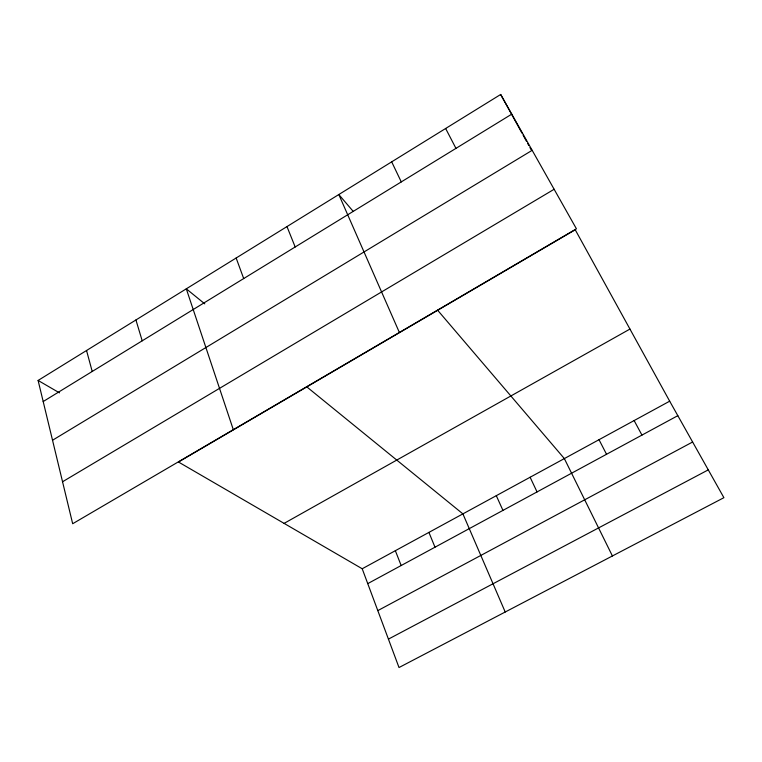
<?xml version="1.0" encoding="UTF-8"?>
<svg xmlns="http://www.w3.org/2000/svg" width="762" height="762" viewBox="0 0 762 762"><rect width="100%" height="100%" fill="white"/><g stroke="black" fill="none" stroke-linecap="round" stroke-linejoin="round"><path stroke-width="1.14" d="M38.1 380.448L500.672 94.469L576.434 228.819L72.676 523.732L38.1 380.448L59.465 392.859M43.186 401.545L511.769 114.138M52.53 440.245L532.171 150.314M62.551 481.755L554.136 189.271M284.102 523.38L629.945 329.07M362.207 568.757L669.684 401.183L723.9 497.681L399.012 667.531L362.207 568.757L178.47 462.01L575.224 229.762L669.684 401.183M367.751 583.625L677.818 415.671M377.8 610.61L692.62 441.998M388.43 639.118L708.279 469.868M204.768 303.857L186.299 288.827L233.315 429.692M306.81 386.886L462.905 513.883L505.216 612.01M353.263 211.445L338.814 194.539L399.374 332.47M437.674 310.277L564.356 458.591L612.41 555.965M500.672 94.469L521.96 133.093M523.094 135.16L526.513 141.361M527.656 143.427L528.79 145.494M529.933 147.561L531.066 149.628M634.127 420.557L641.956 435.102M445.637 128.502L455.962 148.371M599.018 439.693L606.542 454.285M391.687 161.849L401.279 181.908M530.114 477.25L537.048 491.928M496.3 495.681L502.949 510.397M428.92 532.409L434.997 547.202M286.979 226.581L295.18 246.983M395.354 550.697L401.164 565.528M236.153 258.013L243.697 278.568M135.931 319.973L142.208 340.814M86.544 350.501L92.212 371.475"/></g></svg>
